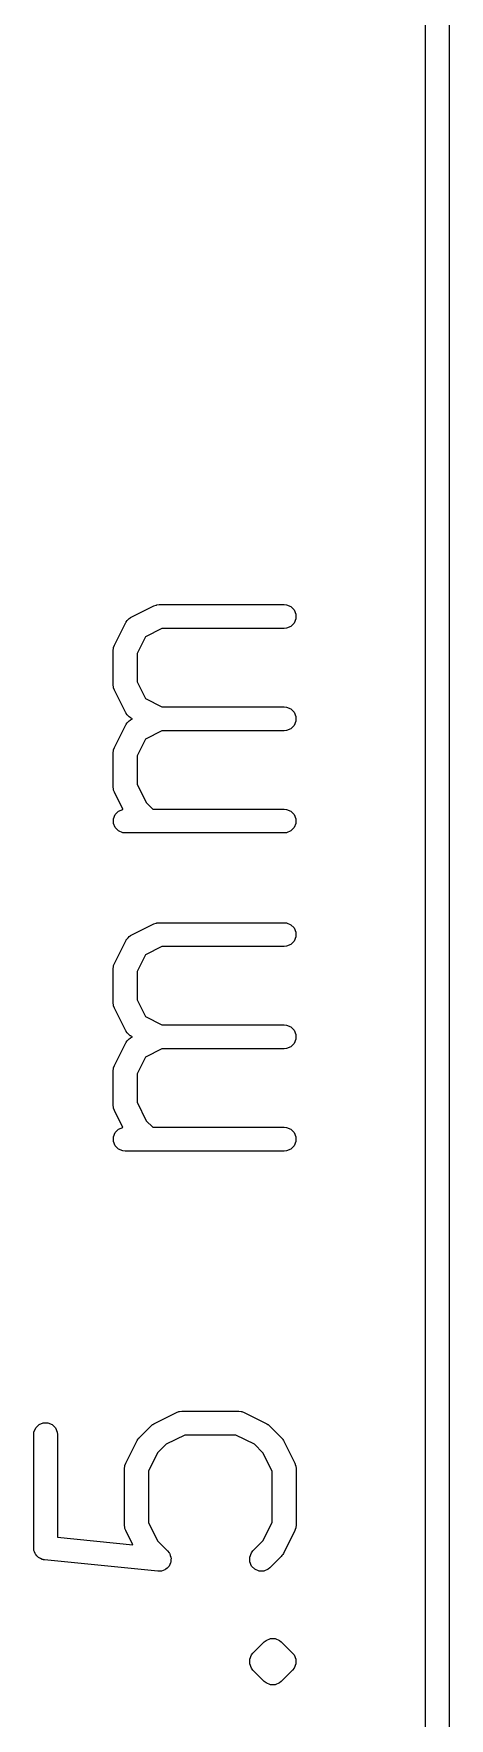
# Model space of a CAD drawing. Header units: inches. Extents: x 1.65 to 4.85, y -4.53 to -1.63.
# Drawn here: x 1.652 to 1.7549, y -3.9749 to -3.5579 of the extents above; entities that cross this region are included whole.
import ezdxf

# ---------------------------------------------------------------- set-up
doc = ezdxf.new("R2010")
doc.units = ezdxf.units.IN
doc.header["$MEASUREMENT"] = 0
doc.layers.add('BLACK', color=250, linetype='CONTINUOUS')

msp = doc.modelspace()

# ---------------------------------------------------------------- linework, layer by layer
at = {"layer": 'BLACK', "linetype": 'CONTINUOUS'}
for p, q in [((1.74902, -4.25959), (1.74902, -3.516)), ((1.75492, -3.516), (1.75492, -4.25959)), ((1.67495, -3.70349), (1.67513, -3.7032)), ((1.67513, -3.7032), (1.67541, -3.70295)), ((1.67541, -3.70295), (1.67565, -3.70267)), ((1.67565, -3.70267), (1.67594, -3.70249)), ((1.67594, -3.70249), (1.676, -3.70244)), ((1.676, -3.70244), (1.67605, -3.70243)), ((1.67605, -3.70243), (1.67614, -3.70236)), ((1.67614, -3.70236), (1.68177, -3.69955)), ((1.68177, -3.69955), (1.68231, -3.69935)), ((1.68231, -3.69935), (1.68241, -3.69934)), ((1.68241, -3.69934), (1.68251, -3.6993)), ((1.68251, -3.6993), (1.68309, -3.69924)), ((1.68309, -3.69924), (1.71402, -3.69924)), ((1.71402, -3.69924), (1.7146, -3.6993)), ((1.7146, -3.6993), (1.71566, -3.69974)), ((1.71566, -3.69974), (1.71648, -3.70055)), ((1.71648, -3.70055), (1.71692, -3.70162)), ((1.71692, -3.70277), (1.71648, -3.70383)), ((1.71692, -3.70162), (1.71692, -3.70277)), ((1.67201, -3.70931), (1.67482, -3.70369)), ((1.67482, -3.70369), (1.67488, -3.70359)), ((1.67488, -3.70359), (1.6749, -3.70354)), ((1.6749, -3.70354), (1.67495, -3.70349)), ((1.67966, -3.70721), (1.6776, -3.71133)), ((1.68378, -3.70515), (1.67966, -3.70721)), ((1.71402, -3.70515), (1.68378, -3.70515)), ((1.7146, -3.70509), (1.71402, -3.70515)), ((1.71566, -3.70465), (1.7146, -3.70509)), ((1.71648, -3.70383), (1.71566, -3.70465)), ((1.6717, -3.71063), (1.67175, -3.71005)), ((1.6717, -3.71907), (1.6717, -3.71063)), ((1.67175, -3.71005), (1.6718, -3.70996)), ((1.6718, -3.70985), (1.67201, -3.70931)), ((1.6718, -3.70996), (1.6718, -3.70985)), ((1.6776, -3.71133), (1.6776, -3.71837)), ((1.67175, -3.71964), (1.6717, -3.71907)), ((1.6718, -3.71974), (1.67175, -3.71964)), ((1.6718, -3.71985), (1.6718, -3.71974)), ((1.67201, -3.72039), (1.6718, -3.71985)), ((1.6776, -3.71837), (1.67966, -3.72249)), ((1.67482, -3.72601), (1.67201, -3.72039)), ((1.67966, -3.72249), (1.68378, -3.72455)), ((1.67488, -3.72611), (1.67482, -3.72601)), ((1.6749, -3.72615), (1.67488, -3.72611)), ((1.67495, -3.72621), (1.6749, -3.72615)), ((1.67513, -3.7265), (1.67495, -3.72621)), ((1.67541, -3.72674), (1.67513, -3.7265)), ((1.67513, -3.7285), (1.67541, -3.72826)), ((1.67565, -3.72702), (1.67541, -3.72674)), ((1.67541, -3.72826), (1.67565, -3.72798)), ((1.67594, -3.72721), (1.67565, -3.72702)), ((1.67565, -3.72798), (1.67594, -3.7278)), ((1.676, -3.72726), (1.67594, -3.72721)), ((1.67594, -3.7278), (1.676, -3.72775)), ((1.67605, -3.72727), (1.676, -3.72726)), ((1.676, -3.72775), (1.67605, -3.72773)), ((1.67614, -3.72733), (1.67605, -3.72727)), ((1.67605, -3.72773), (1.67614, -3.72767)), ((1.67648, -3.7275), (1.67614, -3.72733)), ((1.67614, -3.72767), (1.67648, -3.7275)), ((1.68378, -3.72455), (1.71402, -3.72455)), ((1.71402, -3.72455), (1.7146, -3.72461)), ((1.7146, -3.72461), (1.71566, -3.72505)), ((1.71566, -3.72505), (1.71648, -3.72586)), ((1.71648, -3.72586), (1.71692, -3.72693)), ((1.71692, -3.72808), (1.71648, -3.72914)), ((1.71692, -3.72693), (1.71692, -3.72808)), ((1.67201, -3.73462), (1.67482, -3.72899)), ((1.67482, -3.72899), (1.67488, -3.7289)), ((1.67488, -3.7289), (1.6749, -3.72885)), ((1.6749, -3.72885), (1.67495, -3.7288)), ((1.67495, -3.7288), (1.67513, -3.7285)), ((1.67966, -3.73252), (1.6776, -3.73664)), ((1.68378, -3.73046), (1.67966, -3.73252)), ((1.71402, -3.73046), (1.68378, -3.73046)), ((1.7146, -3.7304), (1.71402, -3.73046)), ((1.71566, -3.72996), (1.7146, -3.7304)), ((1.71648, -3.72914), (1.71566, -3.72996)), ((1.6717, -3.73594), (1.67175, -3.73536)), ((1.6717, -3.74438), (1.6717, -3.73594)), ((1.67175, -3.73536), (1.6718, -3.73527)), ((1.6718, -3.73516), (1.67201, -3.73462)), ((1.6718, -3.73527), (1.6718, -3.73516)), ((1.6776, -3.73664), (1.6776, -3.74368)), ((1.67175, -3.74495), (1.6717, -3.74438)), ((1.6718, -3.74505), (1.67175, -3.74495)), ((1.6718, -3.74516), (1.6718, -3.74505)), ((1.6776, -3.74368), (1.67989, -3.74825)), ((1.67201, -3.7457), (1.6718, -3.74516)), ((1.67412, -3.74991), (1.67201, -3.7457)), ((1.67989, -3.74825), (1.6815, -3.74986)), ((1.67175, -3.75224), (1.6722, -3.75117)), ((1.67175, -3.75339), (1.67175, -3.75224)), ((1.6722, -3.75445), (1.67175, -3.75339)), ((1.6722, -3.75117), (1.67301, -3.75036)), ((1.67301, -3.75036), (1.67407, -3.74992)), ((1.67407, -3.74992), (1.67412, -3.74991)), ((1.6815, -3.74986), (1.71402, -3.74986)), ((1.71402, -3.74986), (1.7146, -3.74992)), ((1.7146, -3.74992), (1.71566, -3.75036)), ((1.71566, -3.75036), (1.71648, -3.75117)), ((1.71648, -3.75117), (1.71692, -3.75224)), ((1.71692, -3.75339), (1.71648, -3.75445)), ((1.71692, -3.75224), (1.71692, -3.75339)), ((1.67301, -3.75527), (1.6722, -3.75445)), ((1.67407, -3.75571), (1.67301, -3.75527)), ((1.67465, -3.75576), (1.67407, -3.75571)), ((1.71402, -3.75576), (1.67465, -3.75576)), ((1.7146, -3.75571), (1.71402, -3.75576)), ((1.71566, -3.75527), (1.7146, -3.75571)), ((1.71648, -3.75445), (1.71566, -3.75527)), ((1.67614, -3.7811), (1.68177, -3.77829)), ((1.68177, -3.77829), (1.68231, -3.77809)), ((1.68231, -3.77809), (1.68241, -3.77808)), ((1.68241, -3.77808), (1.68251, -3.77804)), ((1.68251, -3.77804), (1.68309, -3.77798)), ((1.68309, -3.77798), (1.71402, -3.77798)), ((1.71402, -3.77798), (1.7146, -3.77804)), ((1.7146, -3.77804), (1.71566, -3.77848)), ((1.67201, -3.78805), (1.67482, -3.78243)), ((1.67482, -3.78243), (1.67488, -3.78233)), ((1.67488, -3.78233), (1.6749, -3.78228)), ((1.6749, -3.78228), (1.67495, -3.78223)), ((1.67495, -3.78223), (1.67513, -3.78194)), ((1.67513, -3.78194), (1.67541, -3.78169)), ((1.67541, -3.78169), (1.67565, -3.78141)), ((1.67565, -3.78141), (1.67594, -3.78123)), ((1.67594, -3.78123), (1.676, -3.78118)), ((1.676, -3.78118), (1.67605, -3.78117)), ((1.67605, -3.78117), (1.67614, -3.7811)), ((1.71566, -3.77848), (1.71648, -3.77929)), ((1.71648, -3.78257), (1.71566, -3.78339)), ((1.71648, -3.77929), (1.71692, -3.78036)), ((1.71692, -3.78151), (1.71648, -3.78257)), ((1.71692, -3.78036), (1.71692, -3.78151)), ((1.67966, -3.78595), (1.6776, -3.79007)), ((1.68378, -3.78389), (1.67966, -3.78595)), ((1.71402, -3.78389), (1.68378, -3.78389)), ((1.7146, -3.78383), (1.71402, -3.78389)), ((1.71566, -3.78339), (1.7146, -3.78383)), ((1.6717, -3.78937), (1.67175, -3.78879)), ((1.6717, -3.79781), (1.6717, -3.78937)), ((1.67175, -3.78879), (1.6718, -3.7887)), ((1.6718, -3.78859), (1.67201, -3.78805)), ((1.6718, -3.7887), (1.6718, -3.78859)), ((1.6776, -3.79007), (1.6776, -3.79711)), ((1.67175, -3.79838), (1.6717, -3.79781)), ((1.6718, -3.79848), (1.67175, -3.79838)), ((1.6718, -3.79859), (1.6718, -3.79848)), ((1.67201, -3.79913), (1.6718, -3.79859)), ((1.67482, -3.80475), (1.67201, -3.79913)), ((1.6776, -3.79711), (1.67966, -3.80123)), ((1.67966, -3.80123), (1.68378, -3.80329)), ((1.68378, -3.80329), (1.71402, -3.80329)), ((1.71402, -3.80329), (1.7146, -3.80335)), ((1.7146, -3.80335), (1.71566, -3.80379)), ((1.67488, -3.80485), (1.67482, -3.80475)), ((1.67482, -3.80773), (1.67488, -3.80764)), ((1.6749, -3.80489), (1.67488, -3.80485)), ((1.67488, -3.80764), (1.6749, -3.80759)), ((1.67495, -3.80495), (1.6749, -3.80489)), ((1.6749, -3.80759), (1.67495, -3.80754)), ((1.67513, -3.80524), (1.67495, -3.80495)), ((1.67495, -3.80754), (1.67513, -3.80724)), ((1.67541, -3.80548), (1.67513, -3.80524)), ((1.67513, -3.80724), (1.67541, -3.807)), ((1.67565, -3.80576), (1.67541, -3.80548)), ((1.67541, -3.807), (1.67565, -3.80672)), ((1.67594, -3.80595), (1.67565, -3.80576)), ((1.67565, -3.80672), (1.67594, -3.80654)), ((1.676, -3.806), (1.67594, -3.80595)), ((1.67594, -3.80654), (1.676, -3.80649)), ((1.67605, -3.80601), (1.676, -3.806)), ((1.676, -3.80649), (1.67605, -3.80647)), ((1.67614, -3.80607), (1.67605, -3.80601)), ((1.67605, -3.80647), (1.67614, -3.80641)), ((1.67648, -3.80624), (1.67614, -3.80607)), ((1.67614, -3.80641), (1.67648, -3.80624)), ((1.71566, -3.80379), (1.71648, -3.8046)), ((1.71648, -3.8046), (1.71692, -3.80567)), ((1.71692, -3.80682), (1.71648, -3.80788)), ((1.71692, -3.80567), (1.71692, -3.80682)), ((1.67201, -3.81336), (1.67482, -3.80773)), ((1.67966, -3.81126), (1.6776, -3.81538)), ((1.68378, -3.8092), (1.67966, -3.81126)), ((1.71402, -3.8092), (1.68378, -3.8092)), ((1.7146, -3.80914), (1.71402, -3.8092)), ((1.71566, -3.8087), (1.7146, -3.80914)), ((1.71648, -3.80788), (1.71566, -3.8087)), ((1.6717, -3.81468), (1.67175, -3.8141)), ((1.6717, -3.82312), (1.6717, -3.81468)), ((1.67175, -3.8141), (1.6718, -3.81401)), ((1.6718, -3.8139), (1.67201, -3.81336)), ((1.6718, -3.81401), (1.6718, -3.8139)), ((1.6776, -3.81538), (1.6776, -3.82242)), ((1.67175, -3.82369), (1.6717, -3.82312)), ((1.6718, -3.82379), (1.67175, -3.82369)), ((1.6718, -3.8239), (1.6718, -3.82379)), ((1.67201, -3.82444), (1.6718, -3.8239)), ((1.6776, -3.82242), (1.67989, -3.82699)), ((1.67412, -3.82865), (1.67201, -3.82444)), ((1.67989, -3.82699), (1.6815, -3.8286)), ((1.67175, -3.83098), (1.6722, -3.82991)), ((1.67175, -3.83213), (1.67175, -3.83098)), ((1.6722, -3.83319), (1.67175, -3.83213)), ((1.6722, -3.82991), (1.67301, -3.8291)), ((1.67301, -3.8291), (1.67407, -3.82866)), ((1.67407, -3.82866), (1.67412, -3.82865)), ((1.6815, -3.8286), (1.71402, -3.8286)), ((1.71402, -3.8286), (1.7146, -3.82866)), ((1.7146, -3.82866), (1.71566, -3.8291)), ((1.71566, -3.8291), (1.71648, -3.82991)), ((1.71648, -3.82991), (1.71692, -3.83098)), ((1.71692, -3.83213), (1.71648, -3.83319)), ((1.71692, -3.83098), (1.71692, -3.83213)), ((1.67301, -3.83401), (1.6722, -3.83319)), ((1.67407, -3.83445), (1.67301, -3.83401)), ((1.67465, -3.83451), (1.67407, -3.83445)), ((1.71402, -3.83451), (1.67465, -3.83451)), ((1.7146, -3.83445), (1.71402, -3.83451)), ((1.71566, -3.83401), (1.7146, -3.83445)), ((1.71648, -3.83319), (1.71566, -3.83401)), ((1.68177, -3.90203), (1.68739, -3.89921)), ((1.68739, -3.89921), (1.68793, -3.89901)), ((1.68793, -3.89901), (1.68804, -3.899)), ((1.68804, -3.899), (1.68814, -3.89896)), ((1.68814, -3.89896), (1.68871, -3.8989)), ((1.68871, -3.8989), (1.70277, -3.8989)), ((1.70277, -3.8989), (1.70335, -3.89896)), ((1.70335, -3.89896), (1.70345, -3.899)), ((1.70345, -3.899), (1.70355, -3.89901)), ((1.70355, -3.89901), (1.70409, -3.89921)), ((1.70409, -3.89921), (1.70972, -3.90203)), ((1.65207, -3.90409), (1.65251, -3.90303)), ((1.65251, -3.90303), (1.65333, -3.90221)), ((1.65333, -3.90221), (1.65439, -3.90177)), ((1.65439, -3.90177), (1.65554, -3.90177)), ((1.65554, -3.90177), (1.65661, -3.90221)), ((1.65661, -3.90221), (1.65742, -3.90303)), ((1.65742, -3.90303), (1.65786, -3.90409)), ((1.67819, -3.90539), (1.681, -3.90258)), ((1.681, -3.90258), (1.68123, -3.90239)), ((1.68123, -3.90239), (1.68128, -3.90234)), ((1.68128, -3.90234), (1.68137, -3.90228)), ((1.68137, -3.90228), (1.68145, -3.90221)), ((1.68145, -3.90221), (1.68152, -3.90218)), ((1.68152, -3.90218), (1.68177, -3.90203)), ((1.70972, -3.90203), (1.70996, -3.90218)), ((1.70996, -3.90218), (1.71004, -3.90221)), ((1.71004, -3.90221), (1.71012, -3.90228)), ((1.71012, -3.90228), (1.71021, -3.90234)), ((1.71021, -3.90234), (1.71026, -3.90239)), ((1.71026, -3.90239), (1.71048, -3.90258)), ((1.71048, -3.90258), (1.7133, -3.90539)), ((1.65201, -3.90467), (1.65207, -3.90409)), ((1.65201, -3.93279), (1.65201, -3.90467)), ((1.65786, -3.90409), (1.65792, -3.90467)), ((1.65792, -3.90467), (1.65792, -3.93012)), ((1.67482, -3.91178), (1.67763, -3.90616)), ((1.67763, -3.90616), (1.67779, -3.90591)), ((1.67779, -3.90591), (1.67782, -3.90584)), ((1.67782, -3.90584), (1.67789, -3.90576)), ((1.67789, -3.90576), (1.67794, -3.90567)), ((1.67794, -3.90567), (1.678, -3.90562)), ((1.678, -3.90562), (1.67819, -3.90539)), ((1.68484, -3.90709), (1.6827, -3.90923)), ((1.68941, -3.90481), (1.68484, -3.90709)), ((1.70208, -3.90481), (1.68941, -3.90481)), ((1.70665, -3.90709), (1.70208, -3.90481)), ((1.70878, -3.90923), (1.70665, -3.90709)), ((1.7133, -3.90539), (1.71348, -3.90562)), ((1.71348, -3.90562), (1.71354, -3.90567)), ((1.71354, -3.90567), (1.7136, -3.90576)), ((1.7136, -3.90576), (1.71366, -3.90584)), ((1.71366, -3.90584), (1.71369, -3.90591)), ((1.71369, -3.90591), (1.71385, -3.90616)), ((1.71385, -3.90616), (1.71666, -3.91178)), ((1.67461, -3.91232), (1.67482, -3.91178)), ((1.6827, -3.90923), (1.68042, -3.9138)), ((1.71107, -3.9138), (1.70878, -3.90923)), ((1.71666, -3.91178), (1.71687, -3.91232)), ((1.67451, -3.9131), (1.67457, -3.91253)), ((1.67451, -3.92717), (1.67451, -3.9131)), ((1.67457, -3.91253), (1.67461, -3.91243)), ((1.67461, -3.91243), (1.67461, -3.91232)), ((1.68042, -3.9138), (1.68042, -3.92647)), ((1.71107, -3.92647), (1.71107, -3.9138)), ((1.71687, -3.91232), (1.71688, -3.91243)), ((1.71688, -3.91243), (1.71692, -3.91253)), ((1.71692, -3.91253), (1.71697, -3.9131)), ((1.71697, -3.9131), (1.71697, -3.92717)), ((1.67457, -3.92774), (1.67451, -3.92717)), ((1.67461, -3.92784), (1.67457, -3.92774)), ((1.67461, -3.92795), (1.67461, -3.92784)), ((1.67482, -3.92849), (1.67461, -3.92795)), ((1.67657, -3.93198), (1.67482, -3.92849)), ((1.68042, -3.92647), (1.6827, -3.93104)), ((1.70878, -3.93104), (1.71107, -3.92647)), ((1.71666, -3.92849), (1.71385, -3.93411)), ((1.71687, -3.92795), (1.71666, -3.92849)), ((1.71688, -3.92784), (1.71687, -3.92795)), ((1.71692, -3.92774), (1.71688, -3.92784)), ((1.71697, -3.92717), (1.71692, -3.92774)), ((1.65792, -3.93012), (1.67657, -3.93198)), ((1.6827, -3.93104), (1.68518, -3.93351)), ((1.70631, -3.93351), (1.70878, -3.93104)), ((1.65203, -3.933), (1.65201, -3.93279)), ((1.65203, -3.93307), (1.65203, -3.933)), ((1.65205, -3.93315), (1.65203, -3.93307)), ((1.65207, -3.93337), (1.65205, -3.93315)), ((1.65223, -3.93376), (1.65207, -3.93337)), ((1.65236, -3.93418), (1.65223, -3.93376)), ((1.65245, -3.93429), (1.65236, -3.93418)), ((1.65251, -3.93443), (1.65245, -3.93429)), ((1.65282, -3.93474), (1.65251, -3.93443)), ((1.65309, -3.93507), (1.65282, -3.93474)), ((1.65322, -3.93514), (1.65309, -3.93507)), ((1.65333, -3.93524), (1.65322, -3.93514)), ((1.65372, -3.93541), (1.65333, -3.93524)), ((1.6541, -3.93561), (1.65372, -3.93541)), ((1.65432, -3.93566), (1.6541, -3.93561)), ((1.65439, -3.93569), (1.65432, -3.93566)), ((1.65446, -3.93569), (1.65439, -3.93569)), ((1.65467, -3.93573), (1.65446, -3.93569)), ((1.68279, -3.93854), (1.65467, -3.93573)), ((1.68518, -3.93351), (1.68554, -3.93396)), ((1.68554, -3.93396), (1.6856, -3.9341)), ((1.68571, -3.93684), (1.68554, -3.93724)), ((1.6856, -3.9341), (1.68569, -3.93421)), ((1.68569, -3.93421), (1.68582, -3.93463)), ((1.68591, -3.93646), (1.68571, -3.93684)), ((1.68582, -3.93463), (1.68598, -3.93503)), ((1.68593, -3.93632), (1.68591, -3.93646)), ((1.68598, -3.93618), (1.68593, -3.93632)), ((1.68598, -3.93503), (1.68598, -3.93517)), ((1.68598, -3.93517), (1.68603, -3.93532)), ((1.68603, -3.93532), (1.68598, -3.93575)), ((1.68598, -3.93575), (1.68598, -3.93618)), ((1.7055, -3.93503), (1.70594, -3.93396)), ((1.7055, -3.93618), (1.7055, -3.93503)), ((1.70594, -3.93724), (1.7055, -3.93618)), ((1.70594, -3.93396), (1.70631, -3.93351)), ((1.7133, -3.93488), (1.71048, -3.93769)), ((1.71348, -3.93465), (1.7133, -3.93488)), ((1.71354, -3.9346), (1.71348, -3.93465)), ((1.7136, -3.93451), (1.71354, -3.9346)), ((1.71366, -3.93443), (1.7136, -3.93451)), ((1.71369, -3.93436), (1.71366, -3.93443)), ((1.71385, -3.93411), (1.71369, -3.93436)), ((1.68337, -3.93854), (1.68279, -3.93854)), ((1.68351, -3.9385), (1.68337, -3.93854)), ((1.68366, -3.9385), (1.68351, -3.9385)), ((1.68406, -3.93833), (1.68366, -3.9385)), ((1.68448, -3.93821), (1.68406, -3.93833)), ((1.68459, -3.93811), (1.68448, -3.93821)), ((1.68473, -3.93806), (1.68459, -3.93811)), ((1.68503, -3.93775), (1.68473, -3.93806)), ((1.68537, -3.93748), (1.68503, -3.93775)), ((1.68544, -3.93735), (1.68537, -3.93748)), ((1.68554, -3.93724), (1.68544, -3.93735)), ((1.70676, -3.93806), (1.70594, -3.93724)), ((1.70782, -3.9385), (1.70676, -3.93806)), ((1.70897, -3.9385), (1.70782, -3.9385)), ((1.71004, -3.93806), (1.70897, -3.9385)), ((1.71048, -3.93769), (1.71004, -3.93806)), ((1.70631, -3.95882), (1.70912, -3.95601)), ((1.70912, -3.95601), (1.70957, -3.95564)), ((1.70957, -3.95564), (1.71063, -3.9552)), ((1.71063, -3.9552), (1.71178, -3.9552)), ((1.71178, -3.9552), (1.71285, -3.95564)), ((1.71285, -3.95564), (1.71285, -3.95564)), ((1.71285, -3.95564), (1.7133, -3.95601)), ((1.7133, -3.95601), (1.71611, -3.95882)), ((1.7055, -3.96034), (1.70594, -3.95927)), ((1.7055, -3.96149), (1.7055, -3.96034)), ((1.70594, -3.96255), (1.7055, -3.96149)), ((1.70594, -3.95927), (1.70631, -3.95882)), ((1.70594, -3.95927), (1.70594, -3.95927)), ((1.71611, -3.95882), (1.71648, -3.95927)), ((1.71648, -3.95927), (1.71692, -3.96034)), ((1.71692, -3.96149), (1.71648, -3.96255)), ((1.71692, -3.96034), (1.71692, -3.96034)), ((1.71692, -3.96034), (1.71692, -3.96149)), ((1.70631, -3.963), (1.70594, -3.96255)), ((1.70912, -3.96581), (1.70631, -3.963)), ((1.70957, -3.96618), (1.70912, -3.96581)), ((1.7133, -3.96581), (1.71285, -3.96618)), ((1.71611, -3.963), (1.7133, -3.96581)), ((1.71648, -3.96255), (1.71611, -3.963)), ((1.71063, -3.96662), (1.70957, -3.96618)), ((1.71178, -3.96662), (1.71063, -3.96662)), ((1.71285, -3.96618), (1.71178, -3.96662))]:
    msp.add_line(p, q, dxfattribs=at)

doc.saveas('drawing.dxf')
